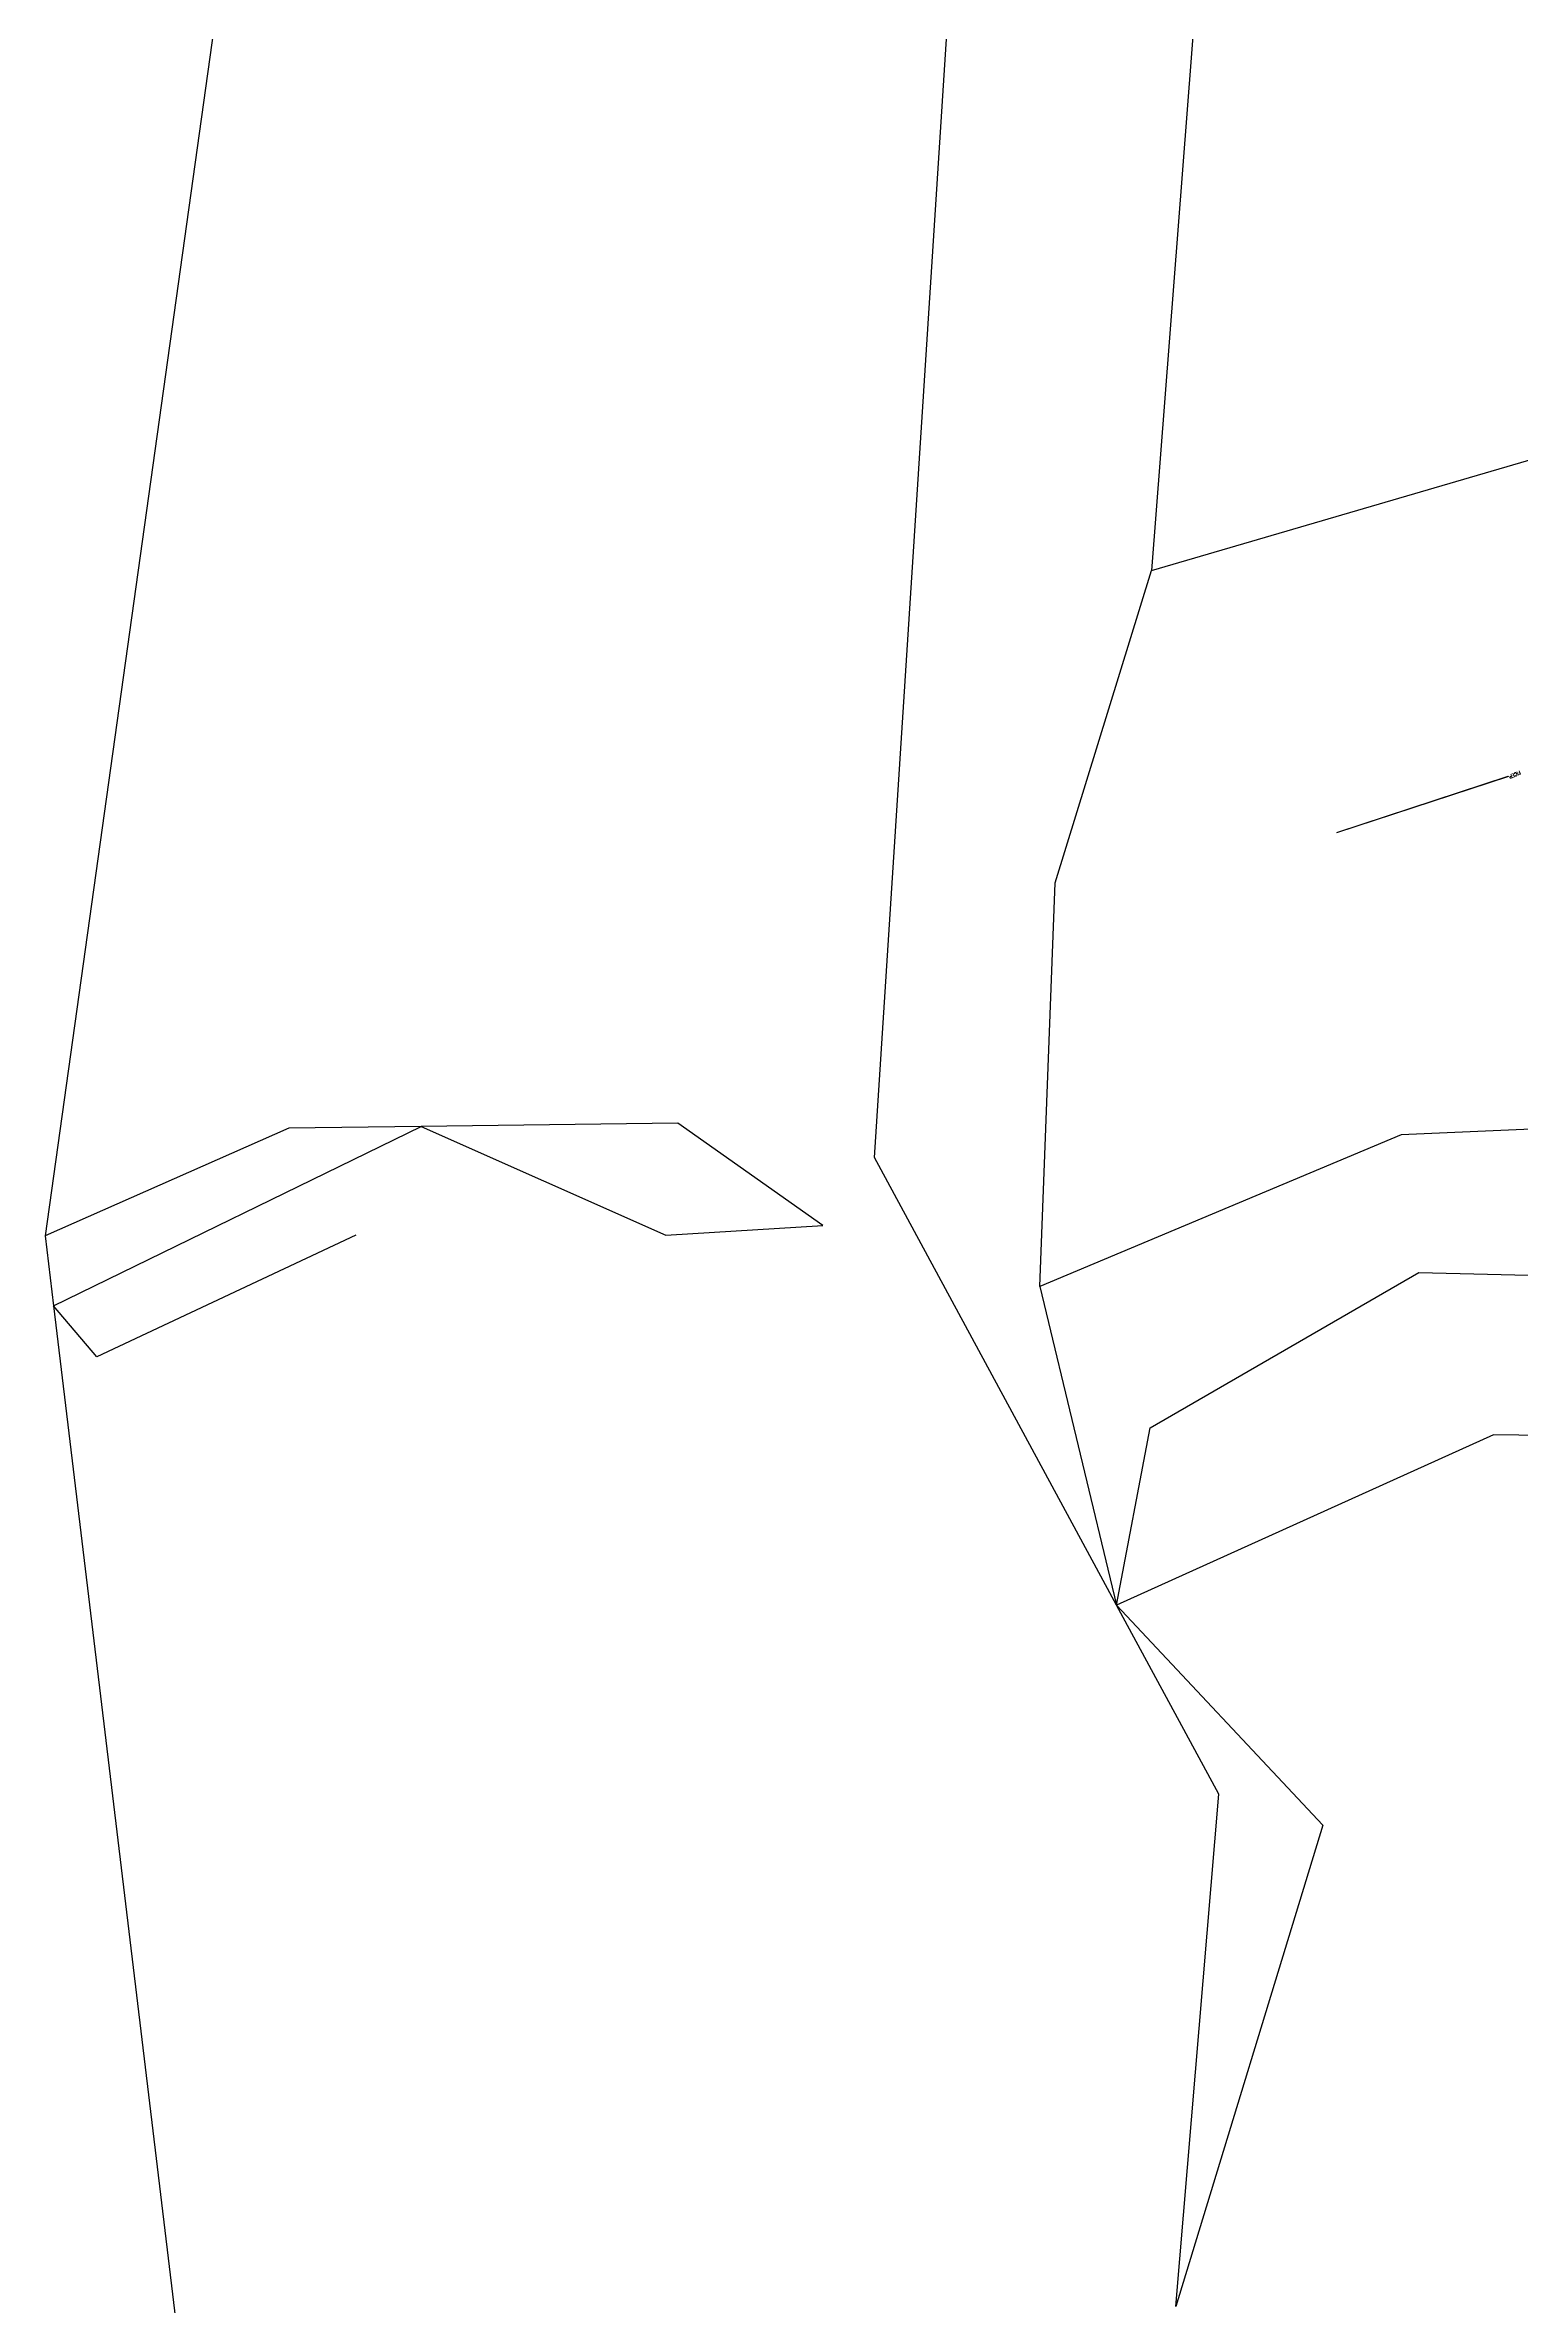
# Model space of a CAD drawing. Header units: inches. Extents: x -347369 to -260369, y 119522 to 149869.
# Drawn here: x -324866 to -324641.6, y 134081.6 to 134425.4 of the extents above; entities that cross this region are included whole.
import ezdxf

# ---------------------------------------------------------------- set-up
doc = ezdxf.new("R2010")
doc.units = ezdxf.units.IN
doc.header["$LTSCALE"] = 300
doc.layers.add('MACCHINA', color=40, linetype='Continuous')
doc.styles.get("Standard").update_dxf_attribs({"font": 'romans.shx'})

# ---------------------------------------------------------------- blocks, each defined once
blk = doc.blocks.new('A$C54990A90')
at = {"layer": 'MACCHINA', "color": 7, "linetype": 'Continuous'}
for p, q in [((418.25, -26.56), (340.19, 109.45)), ((418.25, -26.56), (340.19, 109.45)), ((209.88, -29.28), (201.81, 46.79)), ((201.81, 46.79), (226.22, -27.42)), ((209.88, -29.28), (201.81, 46.79)), ((201.81, 46.79), (226.22, -27.42)), ((380.2, -54.41), (409.19, -21.97)), ((380.2, -54.41), (409.19, -21.97)), ((409.19, -21.97), (418.25, -26.56)), ((409.19, -21.97), (418.25, -26.56)), ((226.22, -27.42), (251.78, -47.81)), ((226.22, -27.42), (251.78, -47.81)), ((418.25, -26.56), (377.47, -73.48)), ((418.25, -26.56), (377.47, -73.48)), ((423.59, -35.86), (418.25, -26.56)), ((423.59, -35.86), (418.25, -26.56)), ((251.78, -47.81), (209.88, -29.28)), ((251.78, -47.81), (209.88, -29.28)), ((395.89, -65.37), (423.59, -35.86)), ((395.89, -65.37), (423.59, -35.86)), ((491.75, -289.28), (423.59, -35.86)), ((491.75, -289.28), (423.59, -35.86)), ((209.16, -94.03), (251.78, -47.81)), ((209.16, -94.03), (251.78, -47.81)), ((281.46, -87.84), (251.78, -47.81)), ((251.78, -47.81), (257.59, -74.61)), ((251.78, -47.81), (312.24, -96.05)), ((281.46, -87.84), (251.78, -47.81)), ((251.78, -47.81), (257.59, -74.61)), ((251.78, -47.81), (312.24, -96.05)), ((377.47, -73.48), (395.89, -65.37)), ((377.47, -73.48), (395.89, -65.37)), ((257.59, -74.61), (229.25, -112.28)), ((257.59, -74.61), (229.25, -112.28)), ((336.79, -72.83), (315.4, -83.49)), ((336.79, -72.83), (315.4, -83.49)), ((377.47, -73.48), (336.79, -72.83)), ((377.47, -73.48), (336.79, -72.83)), ((341.8, -89.18), (377.47, -73.48)), ((341.8, -89.18), (377.47, -73.48)), ((315.4, -83.49), (341.8, -89.18)), ((315.4, -83.49), (341.8, -89.18)), ((239.91, -130.53), (281.46, -87.84)), ((239.91, -130.53), (281.46, -87.84)), ((281.46, -87.84), (303.29, -145.23)), ((281.46, -87.84), (303.29, -145.23)), ((155.7, -115.95), (209.16, -94.03)), ((155.7, -115.95), (209.16, -94.03)), ((312.24, -96.05), (394.26, -330)), ((312.24, -96.05), (394.26, -330)), ((229.25, -112.28), (166.36, -137.34)), ((229.25, -112.28), (166.36, -137.34)), ((105.56, -194.33), (239.91, -130.53)), ((105.56, -194.33), (239.91, -130.53)), ((303.29, -145.23), (308.32, -194.65)), ((303.29, -145.23), (308.32, -194.65)), ((246.18, -187.05), (266.89, -168.91)), ((246.27, -186.97), (266.89, -168.91)), ((308.32, -194.65), (253.35, -239.68)), ((308.32, -194.65), (253.35, -239.68)), ((336.83, -279.41), (308.32, -194.65)), ((336.83, -279.41), (308.32, -194.65))]:
    blk.add_line(p, q, dxfattribs=at)
at = {"layer": 'MACCHINA', "color": 7, "linetype": 'Continuous', "width": 0.85}
blk.add_text('FICEP', height=0.547, rotation=45.9406, dxfattribs=at).set_placement((244.94, -188.51))

msp = doc.modelspace()

# ---------------------------------------------------------------- block references
at = {"layer": 'MACCHINA', "rotation": 156.9981222565383}
msp.add_blockref('A$C54990A90', (-324490.141, 134045.893), dxfattribs=at)

doc.saveas('drawing.dxf')
